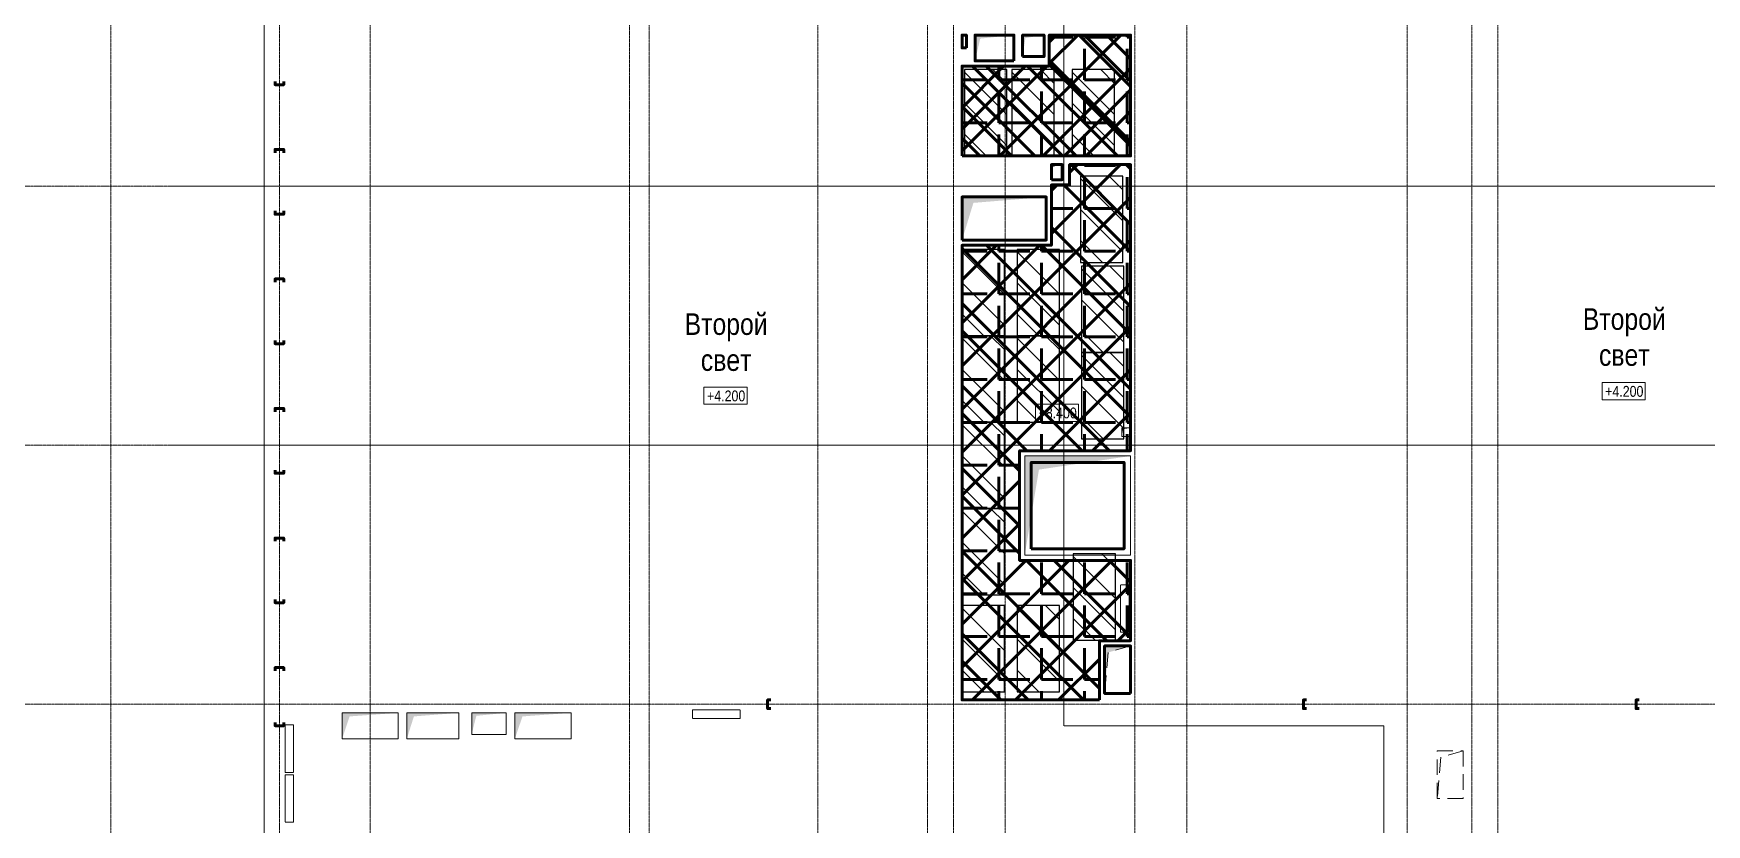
# Model space of a CAD drawing. Header units: millimetres. Extents: x -231292 to 573618, y -153144 to 564035.
# Drawn here: x -189968 to -151243, y 256508 to 274832 of the extents above; entities that cross this region are included whole.
import ezdxf
from ezdxf.enums import TextEntityAlignment as Align

# ---------------------------------------------------------------- set-up
doc = ezdxf.new("R2010")
doc.units = ezdxf.units.MM
for name, pattern in [('CENTER2', [28.575, 19.05, -3.175, 3.175, -3.175]), ('DASHED', [19.05, 12.7, -6.35]), ('HIDDEN', [9.525, 6.35, -3.175]), ('HIDDEN2', [4.7625, 3.175, -1.5875])]:
    doc.linetypes.add(name, pattern=pattern)
doc.layers.get('0').update_dxf_attribs({"color": 250})
for name, color, linetype, lineweight in [('10.3) нз 21 5 блок 3 эт вент камеры', 5, 'Continuous', 60), ('10.3) Плинтус плитка', 130, 'Continuous', 60), ('10.3) СКБ пола', 3, 'Continuous', 60), ('10.3) строит. леса', 20, 'Continuous', 30), ('10.3.11 Потолок', 3, 'Continuous', 60), ('10.3.12 диафрагмы', 20, 'Continuous', 90), ('10.3.8 потолок шпаклевка ЖБ', 3, 'Continuous', 60), ('АР_Отверстия', 250, 'Continuous', 9), ('АР_Отметка', 7, 'Continuous', 13), ('АР_Отопительные приборы', 250, 'HIDDEN2', 0), ('АР_Разрезы марка', 250, 'Continuous', 13), ('ВК_Шахты', 5, 'Continuous', 9), ('КМ_Фахверки', 250, 'Continuous', 80), ('ОВ_Классы', 250, 'Continuous', 0), ('ОВ_Кондиционирование', 250, 'Continuous', 5), ('ОВ_Шахты', 250, 'Continuous', 5), ('РД_Оси_100', 250, 'Continuous', 0)]:
    doc.layers.add(name, color=color, linetype=linetype, lineweight=lineweight)
doc.layers.add('АР_Делит', color=250, linetype='Continuous', lineweight=0, plot=False)
doc.styles.add('Arial_Narrow_08', font='ARIALN.TTF', dxfattribs={"width": 0.8})
doc.styles.add('style1', font='ARIALN.TTF')

# ---------------------------------------------------------------- blocks, each defined once
blk = doc.blocks.new('СОШ_2200_АР_ОСИ_М100_28.05.24')
at = {"layer": 'АР_Делит', "color": 5, "linetype": 'DASHED'}
blk.add_lwpolyline([(-355, 13145), (-355, 100855), (37145, 100855), (37145, 129155), (72745, 129155), (72745, 135155), (114955, 135155), (114955, -355)], dxfattribs=at)
at = {"layer": 'РД_Оси_100', "linetype": 'CENTER2'}
for p, q in [((37500, -6155), (37500, 139938.679)), ((49960, -6155), (49960, 139938.679)), ((63600, -6155), (63600, 139938.679)), ((65100, -6155), (65100, 139938.679)), ((-5954.958, 116100), (119910, 116100)), ((35037.55, 116100), (119910, 116100)), ((-5954.958, 110100), (119910, 110100)), ((35037.55, 110100), (119910, 110100)), ((-5954.958, 104100), (119910, 104100))]:
    blk.add_line(p, q, dxfattribs=at)
at = {"layer": 'РД_Оси_100', "color": 1, "linetype": 'CENTER2'}
blk.add_line((39600, -6155), (39600, 139938.679), dxfattribs=at)
blk.add_lwpolyline([(33600, 139938.679), (33600, -6155)], dxfattribs=at)
at = {"layer": 'РД_Оси_100', "linetype": 'CENTER2'}
for points in [[(45530, 139938.679), (45600, 139538.679), (45600, -6163.457)], [(46060, -6163.105), (46060, 139538.679), (46130, 139938.679)], [(52500, 139938.679), (52500, -5755), (52358.276, -6155)], [(53100, 139938.679), (53100, -5755), (52949.266, -6155)], [(54300, 139938.679), (54300, -6155)], [(57300, 139938.679), (57300, -6155)], [(58500, 139938.679), (58500, -6155)], [(65700, -6155), (65700, 139938.679)]]:
    blk.add_lwpolyline(points, dxfattribs=at)
blk = doc.blocks.new('Отметка_план')
at = {"color": 7}
blk.add_lwpolyline([(0, 0), (10, 0), (10, 4), (0, 4)], close=True, dxfattribs=at)
at = {"style": 'Arial_Narrow_08', "width": 0.8}
blk.add_attdef('OTMG', text='', height=2.5, dxfattribs=at).set_placement((9.06, 0.7), align=Align.RIGHT)
blk = doc.blocks.new('otv')
at = {"linetype": 'Continuous'}
blk.add_lwpolyline([(0, -1), (0, 0), (1, 0), (1, -1)], close=True, dxfattribs=at)
blk.add_solid([(0, -1), (0, 0), (0.135, -0.137), (1, 0)], dxfattribs=at)
blk = doc.blocks.new('otv пунктир')
at = {"linetype": 'HIDDEN', "ltscale": 0.07}
blk.add_lwpolyline([(0, 0), (0, 1), (1, 1), (1, 0)], close=True, dxfattribs=at)
blk.add_lwpolyline([(0, 1), (0.135, 0.137), (1, 0)], dxfattribs=at)
blk = doc.blocks.new('Ф_пеноблок 200')
at = {"layer": 'КМ_Фахверки'}
blk.add_lwpolyline([(0, -75), (0, 0), (200, 0), (200, -75)], dxfattribs=at)
blk = doc.blocks.new('Bottom_L_1100')
at = {"layer": 'АР_Отопительные приборы'}
blk.add_lwpolyline([(550, -100), (-550, -100), (-550, 100), (550, 100)], close=True, dxfattribs=at)
blk = doc.blocks.new('Bottom_R_1100')
at = {"layer": 'АР_Отопительные приборы'}
blk.add_lwpolyline([(-550, -100), (550, -100), (550, 100), (-550, 100)], close=True, dxfattribs=at)

msp = doc.modelspace()

# ---------------------------------------------------------------- hatches: boundary and pattern name
at = {"layer": '10.3) Плинтус плитка'}
h = msp.add_hatch(dxfattribs=at)
h.set_pattern_fill('ANGLE', color=256, scale=142)
h.set_pattern_definition([(0, (0, 0), (0, 991.87), [721.36, -270.51]), (90, (0, 0), (-991.87, 6e-14), [721.36, -270.51])])
h.paths.add_polyline_path([(-165294.956, 259395.168), (-165294.956, 260765.168), (-164574.956, 260765.168), (-164574.957, 262625.168), (-167144.956, 262625.168), (-167144.956, 265165.168), (-164574.957, 265165.168), (-164574.96, 271795.168), (-165984.574, 271795.168), (-165984.574, 271325.168), (-166404.574, 271325.168), (-166404.574, 269925.168), (-168474.956, 269925.168), (-168474.956, 259395.168)])
h.paths.add_polyline_path([(-168474.959, 271995.168), (-164574.96, 271995.168), (-164574.96, 274795.168), (-166454.956, 274795.168), (-166455.499, 274074.549), (-168474.957, 274074.552)])
at = {"layer": '10.3) СКБ пола'}
h = msp.add_hatch(dxfattribs=at)
h.set_pattern_fill('ANSI31', color=256, scale=222)
h.paths.add_polyline_path([(-168474.959, 271995.168), (-164574.96, 271995.168), (-164574.96, 274795.168), (-166454.956, 274795.168), (-166455.499, 274074.549), (-168474.957, 274074.552)])
h = msp.add_hatch(dxfattribs=at)
h.set_pattern_fill('ANSI31', color=256, scale=222)
h.paths.add_polyline_path([(-165294.956, 259395.168), (-165294.956, 260765.168), (-164574.956, 260765.168), (-164574.957, 262625.168), (-167144.956, 262625.168), (-167144.956, 265165.168), (-164574.957, 265165.168), (-164574.96, 271795.168), (-165984.574, 271795.168), (-165984.574, 271325.168), (-166404.574, 271325.168), (-166404.574, 269925.168), (-168474.956, 269925.168), (-168474.956, 259395.168)])
at = {"layer": '10.3) строит. леса'}
h = msp.add_hatch(dxfattribs=at)
h.set_pattern_fill('ANSI31', color=256, scale=160, angle=-90)
h.set_pattern_definition([(315, (-209508.7, 16880.9), (359.2102, 359.2102), [])])
h.paths.add_polyline_path([(-168418.247, 273995.168), (-168418.247, 271995.168), (-167438.247, 271995.168), (-167438.247, 273995.168)])
h = msp.add_hatch(dxfattribs=at)
h.set_pattern_fill('ANSI31', color=256, scale=160, angle=-90)
h.set_pattern_definition([(315, (-208410.44, 16880.9), (359.2102, 359.2102), [])])
h.paths.add_polyline_path([(-167320, 273995.168), (-167320, 271995.168), (-166340, 271995.168), (-166340, 273995.168)])
h = msp.add_hatch(dxfattribs=at)
h.set_pattern_fill('ANSI31', color=256, scale=160, angle=-90)
h.set_pattern_definition([(315, (-207015.4, 16880.9), (359.2102, 359.2102), [])])
h.paths.add_polyline_path([(-165924.96, 273995.168), (-165924.96, 271995.168), (-164944.96, 271995.168), (-164944.96, 273995.168)])
h = msp.add_hatch(dxfattribs=at)
h.set_pattern_fill('ANSI31', color=256, scale=160, angle=-90)
h.set_pattern_definition([(315, (-206820.44, 14415.74), (359.2102, 359.2102), [])])
h.paths.add_polyline_path([(-165730, 271530), (-165730, 269530), (-164750, 269530), (-164750, 271530)])
h = msp.add_hatch(dxfattribs=at)
h.set_pattern_fill('ANSI31', color=256, scale=160, angle=-90)
h.set_pattern_definition([(315, (-209565.4, 12715.74), (359.2102, 359.2102), [])])
h.paths.add_polyline_path([(-168474.956, 269830), (-168474.956, 267830), (-167494.956, 267830), (-167494.956, 269830)])
h = msp.add_hatch(dxfattribs=at)
h.set_pattern_fill('ANSI31', color=256, scale=160, angle=-90)
h.set_pattern_definition([(315, (-208290.44, 12715.74), (359.2102, 359.2102), [])])
h.paths.add_polyline_path([(-167200, 269830), (-167200, 267830), (-166220, 267830), (-166220, 269830)])
h = msp.add_hatch(dxfattribs=at)
h.set_pattern_fill('ANSI31', color=256, scale=160, angle=-90)
h.set_pattern_definition([(315, (-206800.44, 12325.74), (359.2102, 359.2102), [])])
h.paths.add_polyline_path([(-165710, 269440), (-165710, 267440), (-164730, 267440), (-164730, 269440)])
h = msp.add_hatch(dxfattribs=at)
h.set_pattern_fill('ANSI31', color=256, scale=160, angle=-90)
h.set_pattern_definition([(315, (-209565.4, 10715.74), (359.2102, 359.2102), [])])
h.paths.add_polyline_path([(-168474.956, 267830), (-168474.956, 265830), (-167494.956, 265830), (-167494.956, 267830)])
h = msp.add_hatch(dxfattribs=at)
h.set_pattern_fill('ANSI31', color=256, scale=160, angle=-90)
h.set_pattern_definition([(315, (-208290.44, 10715.74), (359.2102, 359.2102), [])])
h.paths.add_polyline_path([(-167200, 267830), (-167200, 265830), (-166220, 265830), (-166220, 267830)])
h = msp.add_hatch(dxfattribs=at)
h.set_pattern_fill('ANSI31', color=256, scale=160, angle=-90)
h.set_pattern_definition([(315, (-206800.44, 10325.74), (359.2102, 359.2102), [])])
h.paths.add_polyline_path([(-165710, 267440), (-165710, 265440), (-164730, 265440), (-164730, 267440)])
h = msp.add_hatch(dxfattribs=at)
h.set_pattern_fill('ANSI31', color=256, scale=160, angle=-90)
h.set_pattern_definition([(315, (-209565.4, 8715.74), (359.2102, 359.2102), [])])
h.paths.add_polyline_path([(-168474.956, 265830), (-168474.956, 263830), (-167494.956, 263830), (-167494.956, 265830)])
h = msp.add_hatch(dxfattribs=at)
h.set_pattern_fill('ANSI31', color=256, scale=160, angle=-90)
h.set_pattern_definition([(315, (-209565.4, 6715.74), (359.2102, 359.2102), [])])
h.paths.add_polyline_path([(-168474.956, 263830), (-168474.956, 261830), (-167494.956, 261830), (-167494.956, 263830)])
h = msp.add_hatch(dxfattribs=at)
h.set_pattern_fill('ANSI31', color=256, scale=160, angle=-90)
h.set_pattern_definition([(315, (-206990.44, 5665.74), (359.2102, 359.2102), [])])
h.paths.add_polyline_path([(-165900, 262780), (-165900, 260780), (-164920, 260780), (-164920, 262780)])
h = msp.add_hatch(dxfattribs=at)
h.set_pattern_fill('ANSI31', color=256, scale=160, angle=-90)
h.set_pattern_definition([(315, (-209565.4, 4465.74), (359.2102, 359.2102), [])])
h.paths.add_polyline_path([(-168474.956, 261580), (-168474.956, 259580), (-167494.956, 259580), (-167494.956, 261580)])
h = msp.add_hatch(dxfattribs=at)
h.set_pattern_fill('ANSI31', color=256, scale=160, angle=-90)
h.set_pattern_definition([(315, (-208290.44, 4465.74), (359.2102, 359.2102), [])])
h.paths.add_polyline_path([(-167200, 261580), (-167200, 259580), (-166220, 259580), (-166220, 261580)])
at = {"layer": '10.3.11 Потолок'}
h = msp.add_hatch(dxfattribs=at)
h.set_pattern_fill('ANSI37', color=256, scale=333)
h.paths.add_polyline_path([(-168474.959, 271995.168), (-164574.96, 271995.168), (-164574.96, 274795.168), (-166454.956, 274795.168), (-166455.499, 274074.549), (-168474.957, 274074.552)])
at = {"layer": '10.3.8 потолок шпаклевка ЖБ'}
h = msp.add_hatch(dxfattribs=at)
h.set_pattern_fill('ANSI32', color=256, scale=142, angle=90)
h.paths.add_polyline_path([(-168474.959, 271995.168), (-164574.96, 271995.168), (-164574.96, 274795.168), (-166454.956, 274795.168), (-166455.499, 274074.549), (-168474.957, 274074.552)])
h = msp.add_hatch(dxfattribs=at)
h.set_pattern_fill('ANSI32', color=256, scale=142, angle=90)
h.paths.add_polyline_path([(-165294.956, 259395.168), (-165294.956, 260765.168), (-164574.956, 260765.168), (-164574.957, 262625.168), (-167144.956, 262625.168), (-167144.956, 265165.168), (-164574.957, 265165.168), (-164574.96, 271795.168), (-165984.574, 271795.168), (-165984.574, 271325.168), (-166404.574, 271325.168), (-166404.574, 269925.168), (-168474.956, 269925.168), (-168474.956, 259395.168)])

# ---------------------------------------------------------------- linework, layer by layer
at = {"layer": '10.3) нз 21 5 блок 3 эт вент камеры'}
for points in [[(-168474.959, 271995.168), (-164574.96, 271995.168), (-164574.96, 274795.168), (-166454.956, 274795.168), (-166455.499, 274074.549), (-168474.957, 274074.552)], [(-165294.956, 259395.168), (-165294.956, 260765.168), (-164574.956, 260765.168), (-164574.957, 262625.168), (-167144.956, 262625.168), (-167144.956, 265165.168), (-164574.957, 265165.168), (-164574.96, 271795.168), (-165984.574, 271795.168), (-165984.574, 271325.168), (-166404.574, 271325.168), (-166404.574, 269925.168), (-168474.956, 269925.168), (-168474.956, 259395.168)]]:
    msp.add_lwpolyline(points, close=True, dxfattribs=at)
at = {"layer": '10.3) Плинтус плитка'}
for points in [[(-168474.959, 271995.168), (-164574.96, 271995.168), (-164574.96, 274795.168), (-166454.956, 274795.168), (-166455.499, 274074.549), (-168474.957, 274074.552)], [(-165294.956, 259395.168), (-165294.956, 260765.168), (-164574.956, 260765.168), (-164574.957, 262625.168), (-167144.956, 262625.168), (-167144.956, 265165.168), (-164574.957, 265165.168), (-164574.96, 271795.168), (-165984.574, 271795.168), (-165984.574, 271325.168), (-166404.574, 271325.168), (-166404.574, 269925.168), (-168474.956, 269925.168), (-168474.956, 259395.168)]]:
    msp.add_lwpolyline(points, close=True, dxfattribs=at)
at = {"layer": '10.3) строит. леса'}
for points in [[(-168418.247, 273995.168), (-168418.247, 271995.168), (-167438.247, 271995.168), (-167438.247, 273995.168)], [(-167320, 273995.168), (-167320, 271995.168), (-166340, 271995.168), (-166340, 273995.168)], [(-165924.96, 273995.168), (-165924.96, 271995.168), (-164944.96, 271995.168), (-164944.96, 273995.168)], [(-165730, 271530), (-165730, 269530), (-164750, 269530), (-164750, 271530)], [(-168474.956, 269830), (-168474.956, 267830), (-167494.956, 267830), (-167494.956, 269830)], [(-167200, 269830), (-167200, 267830), (-166220, 267830), (-166220, 269830)], [(-165710, 269440), (-165710, 267440), (-164730, 267440), (-164730, 269440)], [(-168474.956, 267830), (-168474.956, 265830), (-167494.956, 265830), (-167494.956, 267830)], [(-167200, 267830), (-167200, 265830), (-166220, 265830), (-166220, 267830)], [(-165710, 267440), (-165710, 265440), (-164730, 265440), (-164730, 267440)], [(-168474.956, 265830), (-168474.956, 263830), (-167494.956, 263830), (-167494.956, 265830)], [(-168474.956, 263830), (-168474.956, 261830), (-167494.956, 261830), (-167494.956, 263830)], [(-165900, 262780), (-165900, 260780), (-164920, 260780), (-164920, 262780)], [(-168474.956, 261580), (-168474.956, 259580), (-167494.956, 259580), (-167494.956, 261580)], [(-167200, 261580), (-167200, 259580), (-166220, 259580), (-166220, 261580)]]:
    msp.add_lwpolyline(points, close=True, dxfattribs=at)
at = {"layer": '10.3.11 Потолок'}
msp.add_lwpolyline([(-168474.959, 271995.168), (-164574.96, 271995.168), (-164574.96, 274795.168), (-166454.956, 274795.168), (-166455.499, 274074.549), (-168474.957, 274074.552)], close=True, dxfattribs=at)
at = {"layer": '10.3.12 диафрагмы'}
for points in [[(-168374.956, 274495.168), (-168474.956, 274495.168), (-168474.956, 274795.168), (-168374.956, 274795.168)], [(-167274.956, 274195.168), (-168174.956, 274195.168), (-168174.956, 274795.168), (-167274.956, 274795.168)], [(-167074.956, 274295.168), (-166574.956, 274295.168), (-166574.956, 274795.168), (-167074.956, 274795.168)], [(-166404.574, 271445.168), (-166154.574, 271445.168), (-166154.574, 271795.168), (-166404.574, 271795.168)], [(-168474.956, 270045.168), (-166524.959, 270045.168), (-166524.959, 271045.167), (-168474.956, 271045.167)], [(-166874.956, 262895.168), (-164724.956, 262895.168), (-164724.956, 264895.168), (-166874.956, 264895.168)], [(-164574.956, 259545.168), (-165174.956, 259545.168), (-165174.956, 260645.168), (-164574.956, 260645.168)]]:
    msp.add_lwpolyline(points, close=True, dxfattribs=at)
at = {"layer": 'АР_Разрезы марка', "linetype": 'DASHED', "lineweight": 0}
msp.add_lwpolyline([(-160104.636, 153601.967), (-160104.636, 221653.666), (-158709.843, 221653.666), (-158709.843, 258796.154), (-166117.488, 258796.154), (-166117.488, 289012.97)], dxfattribs=at)
at = {"layer": 'АР_Разрезы марка'}
msp.add_lwpolyline([(-188017.969, 276114.972, 0, 200, 0), (-188017.969, 275670.704, 0, 0, 0), (-188017.969, 274841.143, 0, 0, 0)], format="xyseb", dxfattribs=at)

# ---------------------------------------------------------------- block references
at = {"layer": 'АР_Отверстия', "color": 1, "xscale": 250, "yscale": 350}
msp.add_blockref('otv', (-166404.574, 271795.168), dxfattribs=at)
at = {"layer": 'АР_Отметка'}
ref = msp.add_blockref('Отметка_план', (-174450.104, 266241.626), dxfattribs=dict(at, xscale=100, yscale=100, zscale=100))
ref.add_attrib('OTMG', '+4.200', dxfattribs={"layer": '0', "color": 0, "height": 250, "style": 'style1'}).set_placement((-173492.686, 266561.443), align=Align.TOP_RIGHT)
ref = msp.add_blockref('Отметка_план', (-153661.714, 266347.407), dxfattribs=dict(at, xscale=100, yscale=100, zscale=100))
ref.add_attrib('OTMG', '+4.200', dxfattribs={"layer": '0', "color": 0, "height": 250, "style": 'style1'}).set_placement((-152704.296, 266667.224), align=Align.TOP_RIGHT)
ref = msp.add_blockref('Отметка_план', (-166776.69, 265847.739), dxfattribs=dict(at, xscale=100, yscale=100, zscale=100))
ref.add_attrib('OTMG', '+8.400', dxfattribs={"layer": '0', "color": 0, "height": 250, "style": 'style1'}).set_placement((-165819.272, 266167.555), align=Align.TOP_RIGHT)
at = {"layer": 'АР_Отопительные приборы'}
for name, p, rotation in [('Bottom_R_1100', (-164704.956, 261511.387), 90), ('Bottom_L_1100', (-174162.635, 259065.168), 180), ('Bottom_L_1100', (-184045.41, 258267.292), 270), ('Bottom_L_1100', (-184045.41, 257113.379), 270)]:
    msp.add_blockref(name, p, dxfattribs=dict(at, rotation=rotation))
at = {"layer": 'ВК_Шахты', "color": 1, "xscale": 200, "yscale": 200}
msp.add_blockref('otv', (-164774.961, 265695.168), dxfattribs=at)
at = {"layer": 'КМ_Фахверки', "xscale": -1}
for p, rotation in [((-184374.956, 273645.168), 180), ((-184374.956, 270645.168), 180), ((-184374.956, 267645.168), 180), ((-184374.956, 264645.168), 180), ((-184374.956, 261645.168), 180), ((-172974.956, 259395.168), 90), ((-160574.96, 259395.168), 90), ((-152874.952, 259395.168), 90), ((-184374.956, 258795.168), 180), ((-184374.956, 258795.168), 180)]:
    msp.add_blockref('Ф_пеноблок 200', p, dxfattribs=dict(at, rotation=rotation))
at = {"layer": 'КМ_Фахверки'}
for p in [(-184374.956, 272145.168), (-184374.956, 269145.168), (-184374.956, 266145.168), (-184374.956, 263145.168), (-184374.956, 260145.168)]:
    msp.add_blockref('Ф_пеноблок 200', p, dxfattribs=at)
at = {"layer": 'ОВ_Классы', "xscale": 1100, "yscale": 600, "rotation": 270}
for p in [(-165174.956, 260645.168), (-157474.96, 258215.464)]:
    msp.add_blockref('otv пунктир', p, dxfattribs=at)
at = {"layer": 'ОВ_Кондиционирование', "xscale": 100, "yscale": 300}
msp.add_blockref('otv', (-168474.956, 274795.168), dxfattribs=at)
at = {"layer": 'ОВ_Шахты', "color": 1}
for p, xscale, yscale in [((-168174.956, 274795.168), 900, 600), ((-167074.956, 274795.168), 500, 500), ((-168474.959, 271045.167), 1950, 1000), ((-167024.957, 265045.167), 2450, 2300), ((-182824.956, 259095.168), 1300, 600), ((-181324.956, 259095.168), 1200, 600), ((-179824.956, 259095.168), 800, 500), ((-178824.956, 259095.168), 1300, 600)]:
    msp.add_blockref('otv', p, dxfattribs=dict(at, xscale=xscale, yscale=yscale))
at = {"layer": 'ОВ_Шахты', "xscale": 600, "yscale": 1100}
msp.add_blockref('otv', (-165174.956, 260645.168), dxfattribs=at)
at = {"layer": 'РД_Оси_100'}
msp.add_blockref('СОШ_2200_АР_ОСИ_М100_28.05.24', (-221774.956, 155195.168), dxfattribs=at)

# ---------------------------------------------------------------- texts
at = {"layer": 'АР_Отметка', "char_height": 500, "width": 1999.94, "attachment_point": 5, "style": 'style1'}
for insert in [(-173935.26, 267679.466), (-153146.531, 267796.587)]:
    msp.add_mtext('Второй свет', dxfattribs=dict(at, insert=insert))

doc.saveas('drawing.dxf')
